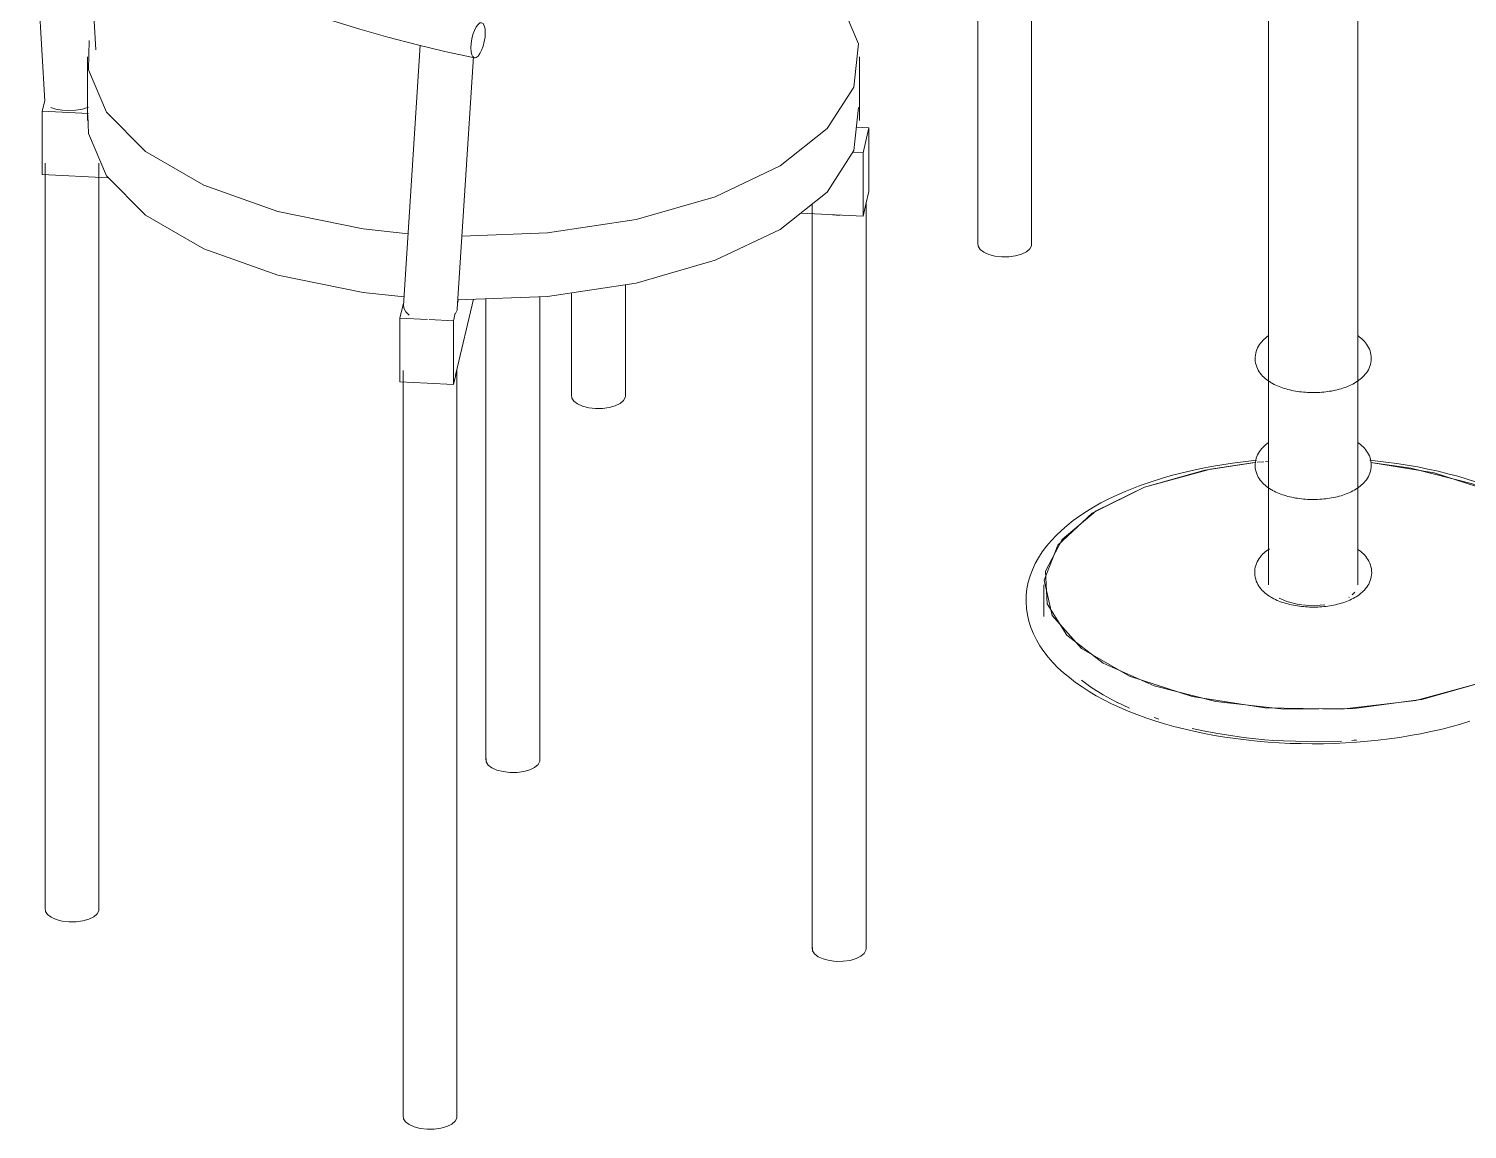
# Model space of a CAD drawing. Header units: millimetres. Extents: x -44545 to 51785, y -22696 to 32686.
# Drawn here: x -4200 to -3399, y 3449 to 4062 of the extents above; entities that cross this region are included whole.
import ezdxf

# ---------------------------------------------------------------- set-up
doc = ezdxf.new("R2010")
doc.units = ezdxf.units.MM
doc.layers.add('I-FURN-PNLS', color=30, linetype='Continuous', lineweight=9)

# ---------------------------------------------------------------- blocks, each defined once
blk = doc.blocks.new('Table Dining 4 Seater-Circular - 1200 mm dia-V85-3D Section 3')
at = {"layer": 'I-FURN-PNLS'}
for p, q in [((-4200.49, 4173.29), (-4191.45, 4022.01)), ((-4163.11, 4050.65), (-4168.42, 4139.45)), ((-3671.77, 4123.07), (-3671.77, 3942.22)), ((-3641.77, 3942.22), (-3641.77, 4119.48)), ((-3509.79, 4109.38), (-3509.79, 3752.55)), ((-3460.05, 3752.55), (-3460.05, 4110.01)), ((-3982.44, 4053.3), (-3991.75, 3908.18)), ((-4167.77, 4046.73), (-4167.77, 4011.32)), ((-3961.81, 3906.26), (-3952.79, 4046.89)), ((-3737.77, 4011.32), (-3737.77, 4046.73)), ((-4191.62, 4022.31), (-4192.98, 4016.52)), ((-4192.98, 4016.52), (-4167.21, 4015.21)), ((-4192.98, 3981.11), (-4192.98, 4016.52)), ((-3732.44, 4007.14), (-3739.48, 4007.5)), ((-3735.7, 3993.27), (-3732.44, 4007.14)), ((-3732.44, 3971.73), (-3732.44, 4007.14)), ((-3741.43, 3993.56), (-3735.7, 3993.27)), ((-3735.7, 3957.86), (-3735.7, 3993.27)), ((-4191.41, 3987.41), (-4191.41, 3571.6)), ((-4161.41, 3571.6), (-4161.41, 3987.41)), ((-4156.05, 3979.23), (-4192.98, 3981.11)), ((-3732.44, 3971.73), (-3734.1, 3964.67)), ((-3735.7, 3957.86), (-3770.52, 3959.63)), ((-3764.01, 3964.78), (-3764.01, 3549.62)), ((-3734.1, 3964.66), (-3735.7, 3957.86)), ((-3734.01, 3549.62), (-3734.01, 3965.43)), ((-3868.13, 3857.68), (-3868.13, 3919.73)), ((-3952.75, 3911.79), (-3962.53, 3870.16)), ((-3961.67, 3909.23), (-3961.13, 3911.51)), ((-3945.77, 3912.02), (-3945.77, 3654.91)), ((-3915.77, 3654.91), (-3915.77, 3913.04)), ((-3898.13, 3915.2), (-3898.13, 3857.68)), ((-3991.79, 3909.45), (-3993.75, 3901.11)), ((-3963.93, 3899.59), (-3962.91, 3903.92)), ((-3993.75, 3901.11), (-3978.38, 3900.33)), ((-3993.75, 3865.7), (-3993.75, 3901.11)), ((-3977.44, 3900.28), (-3963.93, 3899.59)), ((-3963.93, 3864.18), (-3963.93, 3899.59)), ((-3460.06, 3885.32), (-3460.09, 3885.88)), ((-3991.94, 3871.86), (-3991.94, 3456.05)), ((-3961.94, 3456.05), (-3961.94, 3871.86)), ((-3978.57, 3864.93), (-3993.75, 3865.7)), ((-3963.93, 3864.18), (-3978.57, 3864.93)), ((-3962.66, 3869.59), (-3963.93, 3864.18)), ((-3460.06, 3825.76), (-3460.09, 3826.32)), ((-3512.39, 3821.14), (-3516.14, 3820.79)), ((-3509.79, 3821.35), (-3511.47, 3821.21)), ((-3460.08, 3766.76), (-3460.05, 3766.2)), ((-3634.92, 3752.55), (-3634.92, 3734.84)), ((-3464.86, 3745.71), (-3465.14, 3745.53)), ((-3461.74, 3748.36), (-3463.28, 3746.84)), ((-3608.8, 3695.51), (-3614.05, 3699.35)), ((-3587.32, 3683.86), (-3594.25, 3687.07)), ((-3570.88, 3677.67), (-3573.58, 3678.57)), ((-3546.23, 3671.17), (-3552.29, 3672.51)), ((-3469.14, 3665.46), (-3481.99, 3665.08))]:
    blk.add_line(p, q, dxfattribs=at)
for points in [[(-4031.01, 4066.87, 0), (-4015.96, 4062.14, 0), (-4000.53, 4057.7, 0), (-3984.74, 4053.55, 0), (-3968.62, 4049.7, 0), (-3952.21, 4046.16, 0)], [(-3818.16, 3968.76, 0), (-3781.95, 3986.01, 0), (-3755.67, 4006.79, 0), (-3740.84, 4029.89, 0), (-3738.33, 4053.97, 0), (-3748.28, 4077.63, 0), (-3770.12, 4099.49, 0), (-3802.57, 4118.29, 0), (-3843.75, 4132.93, 0), (-3891.27, 4142.56, 0), (-3942.36, 4146.62, 0), (-3946.43, 4146.69, 0)], [(-3946.18, 4060.21, 0), (-3946.32, 4062.36, 0), (-3946.72, 4064.07, 0), (-3947.36, 4065.23, 0), (-3948.19, 4065.75, 0), (-3949.17, 4065.61, 0), (-3950.21, 4064.81, 0), (-3951.25, 4063.4, 0), (-3952.22, 4061.49, 0), (-3953.05, 4059.21, 0), (-3953.69, 4056.69, 0), (-3954.1, 4054.13, 0), (-3954.23, 4051.7, 0)], [(-4166.86, 4055.86, 0), (-4167.21, 4039.5, 0), (-4157.25, 4015.84, 0), (-4135.42, 3993.98, 0), (-4102.96, 3975.18, 0), (-4061.78, 3960.54, 0), (-4014.27, 3950.91, 0), (-3989.05, 3948.17, 0)], [(-3954.23, 4051.7, 0), (-3954.1, 4049.55, 0), (-3953.69, 4047.84, 0), (-3953.05, 4046.69, 0), (-3952.22, 4046.16, 0), (-3951.25, 4046.3, 0), (-3950.21, 4047.1, 0), (-3949.17, 4048.51, 0), (-3948.19, 4050.42, 0), (-3947.36, 4052.71, 0), (-3946.72, 4055.22, 0), (-3946.32, 4057.78, 0), (-3946.18, 4060.21, 0)], [(-4167.2, 4018.61, 0), (-4170.47, 4017.66, 0), (-4174.23, 4017.03, 0), (-4178.14, 4016.8, 0), (-4181.93, 4016.99, 0), (-4185.36, 4017.58, 0), (-4188.18, 4018.54, 0)], [(-3738.33, 4018.56, 0), (-3740.84, 3994.48, 0), (-3755.67, 3971.38, 0), (-3781.95, 3950.6, 0), (-3818.16, 3933.35, 0)], [(-3991.4, 3912.96, 0), (-4014.27, 3915.5, 0), (-4061.78, 3925.13, 0), (-4102.96, 3939.77, 0), (-4135.42, 3958.57, 0), (-4157.25, 3980.43, 0), (-4167.21, 4004.09, 0), (-4167.65, 4014.36, 0)], [(-3959.26, 3946.78, 0), (-3911.48, 3948.59, 0), (-3862.19, 3956.04, 0), (-3818.16, 3968.76, 0)], [(-3752.7, 3958.67, 0), (-3750.64, 3958.49, 0), (-3748.54, 3958.46, 0)], [(-3668.46, 3937.86, 0), (-3670.49, 3939.41, 0), (-3671.59, 3941.16, 0), (-3671.68, 3942.98, 0)], [(-3641.77, 3942.22, 0), (-3641.85, 3941.47, 0), (-3642.78, 3939.7, 0), (-3644.67, 3938.1, 0), (-3647.37, 3936.78, 0), (-3650.72, 3935.84, 0), (-3654.48, 3935.33, 0), (-3658.39, 3935.29, 0), (-3662.2, 3935.72, 0), (-3665.63, 3936.6, 0), (-3668.46, 3937.86, 0)], [(-3818.16, 3933.35, 0), (-3862.19, 3920.63, 0), (-3911.48, 3913.18, 0), (-3961.53, 3911.4, 0)], [(-3988.48, 3902.85, 0), (-3990.5, 3904.71, 0), (-3991.59, 3906.73, 0), (-3991.67, 3908.78, 0)], [(-3961.81, 3906.26, 0), (-3961.9, 3905.66, 0), (-3962.83, 3903.71, 0)], [(-3509.95, 3891.21, 0), (-3510.74, 3890.63, 0), (-3511.5, 3890.02, 0), (-3512.23, 3889.37, 0), (-3512.93, 3888.68, 0), (-3513.61, 3887.95, 0), (-3514.24, 3887.18, 0), (-3514.83, 3886.36, 0), (-3515.38, 3885.49, 0), (-3515.87, 3884.58, 0), (-3516.3, 3883.61, 0), (-3516.66, 3882.61, 0), (-3516.95, 3881.56, 0), (-3517.15, 3880.48, 0), (-3517.25, 3879.38, 0), (-3517.26, 3878.27, 0), (-3517.18, 3877.17, 0), (-3517.01, 3876.09, 0), (-3516.74, 3875.03, 0), (-3516.4, 3874.01, 0), (-3515.99, 3873.04, 0), (-3515.51, 3872.11, 0), (-3514.98, 3871.23, 0), (-3514.39, 3870.4, 0), (-3513.77, 3869.61, 0), (-3513.11, 3868.87, 0), (-3512.41, 3868.18, 0), (-3511.68, 3867.52, 0), (-3510.93, 3866.9, 0), (-3510.15, 3866.31, 0), (-3509.34, 3865.76, 0), (-3508.51, 3865.23, 0), (-3508.06, 3864.96, 0)], [(-3460.11, 3891.37, 0), (-3459.32, 3890.8, 0), (-3458.55, 3890.2, 0), (-3457.81, 3889.56, 0), (-3457.1, 3888.88, 0), (-3456.42, 3888.17, 0), (-3455.77, 3887.41, 0), (-3455.16, 3886.6, 0), (-3454.6, 3885.75, 0), (-3454.09, 3884.85, 0), (-3453.65, 3883.9, 0), (-3453.26, 3882.9, 0), (-3452.96, 3881.86, 0), (-3452.73, 3880.79, 0), (-3452.6, 3879.7, 0), (-3452.56, 3878.59, 0), (-3452.62, 3877.49, 0), (-3452.77, 3876.4, 0), (-3453, 3875.33, 0), (-3453.32, 3874.3, 0), (-3453.72, 3873.31, 0), (-3454.18, 3872.37, 0), (-3454.7, 3871.48, 0), (-3455.27, 3870.63, 0), (-3455.88, 3869.83, 0), (-3456.53, 3869.08, 0), (-3457.22, 3868.37, 0), (-3457.94, 3867.7, 0), (-3458.68, 3867.07, 0), (-3459.46, 3866.48, 0), (-3460.25, 3865.91, 0), (-3461.08, 3865.38, 0), (-3461.92, 3864.88, 0), (-3462.79, 3864.4, 0), (-3463.68, 3863.95, 0), (-3464.59, 3863.53, 0), (-3465.52, 3863.13, 0), (-3466.47, 3862.75, 0), (-3467.44, 3862.39, 0), (-3468.42, 3862.06, 0), (-3469.43, 3861.75, 0), (-3470.45, 3861.46, 0), (-3471.48, 3861.19, 0), (-3472.53, 3860.95, 0), (-3473.59, 3860.72, 0), (-3474.67, 3860.52, 0), (-3475.75, 3860.34, 0), (-3476.85, 3860.17, 0), (-3477.96, 3860.03, 0), (-3479.07, 3859.91, 0), (-3480.19, 3859.82, 0), (-3481.31, 3859.74, 0), (-3482.44, 3859.68, 0), (-3483.57, 3859.65, 0), (-3484.71, 3859.63, 0), (-3485.84, 3859.64, 0), (-3486.97, 3859.67, 0), (-3488.1, 3859.71, 0), (-3489.23, 3859.78, 0), (-3490.35, 3859.88, 0), (-3491.47, 3859.99, 0), (-3492.58, 3860.12, 0), (-3493.68, 3860.27, 0), (-3494.77, 3860.45, 0), (-3495.85, 3860.65, 0), (-3496.91, 3860.86, 0), (-3497.97, 3861.1, 0), (-3499.01, 3861.36, 0), (-3500.03, 3861.64, 0), (-3501.04, 3861.95, 0), (-3502.03, 3862.27, 0), (-3503.01, 3862.62, 0), (-3503.97, 3862.99, 0), (-3504.9, 3863.38, 0), (-3505.82, 3863.79, 0), (-3506.72, 3864.23, 0), (-3507.59, 3864.7, 0), (-3508.06, 3864.96, 0)], [(-3962.96, 3869.34, 0), (-3962.03, 3871.11, 0), (-3961.94, 3871.86, 0)], [(-3894.82, 3853.31, 0), (-3896.86, 3854.87, 0), (-3897.95, 3856.62, 0), (-3898.04, 3858.44, 0)], [(-3868.13, 3857.68, 0), (-3868.22, 3856.92, 0), (-3869.15, 3855.15, 0), (-3871.03, 3853.56, 0), (-3873.74, 3852.24, 0), (-3877.08, 3851.29, 0), (-3880.84, 3850.78, 0), (-3884.76, 3850.74, 0), (-3888.56, 3851.18, 0), (-3891.99, 3852.05, 0), (-3894.82, 3853.31, 0)], [(-3509.95, 3831.65, 0), (-3510.74, 3831.07, 0), (-3511.5, 3830.46, 0), (-3512.23, 3829.81, 0), (-3512.93, 3829.12, 0), (-3513.61, 3828.39, 0), (-3514.24, 3827.62, 0), (-3514.83, 3826.8, 0), (-3515.38, 3825.93, 0), (-3515.87, 3825.02, 0), (-3516.3, 3824.05, 0), (-3516.66, 3823.04, 0), (-3516.95, 3822, 0), (-3517.15, 3820.92, 0), (-3517.25, 3819.82, 0), (-3517.26, 3818.71, 0), (-3517.18, 3817.61, 0), (-3517.01, 3816.53, 0), (-3516.74, 3815.47, 0), (-3516.4, 3814.45, 0), (-3515.99, 3813.48, 0), (-3515.51, 3812.55, 0), (-3514.98, 3811.67, 0), (-3514.39, 3810.84, 0), (-3513.77, 3810.05, 0), (-3513.11, 3809.31, 0), (-3512.41, 3808.61, 0), (-3511.68, 3807.96, 0), (-3510.93, 3807.34, 0), (-3510.15, 3806.75, 0), (-3509.34, 3806.2, 0), (-3508.51, 3805.67, 0), (-3508.06, 3805.4, 0)], [(-3460.11, 3831.81, 0), (-3459.32, 3831.24, 0), (-3458.55, 3830.64, 0), (-3457.81, 3830, 0), (-3457.1, 3829.32, 0), (-3456.42, 3828.61, 0), (-3455.77, 3827.85, 0), (-3455.16, 3827.04, 0), (-3454.6, 3826.19, 0), (-3454.09, 3825.29, 0), (-3453.65, 3824.33, 0), (-3453.26, 3823.34, 0), (-3452.96, 3822.3, 0), (-3452.73, 3821.23, 0), (-3452.6, 3820.14, 0), (-3452.56, 3819.03, 0), (-3452.62, 3817.93, 0), (-3452.77, 3816.84, 0), (-3453, 3815.77, 0), (-3453.32, 3814.74, 0), (-3453.72, 3813.75, 0), (-3454.18, 3812.81, 0), (-3454.7, 3811.92, 0), (-3455.27, 3811.07, 0), (-3455.88, 3810.27, 0), (-3456.53, 3809.52, 0), (-3457.22, 3808.81, 0), (-3457.94, 3808.14, 0), (-3458.68, 3807.51, 0), (-3459.46, 3806.92, 0), (-3460.25, 3806.35, 0), (-3461.08, 3805.82, 0), (-3461.92, 3805.32, 0), (-3462.79, 3804.84, 0), (-3463.68, 3804.39, 0), (-3464.59, 3803.97, 0), (-3465.52, 3803.57, 0), (-3466.47, 3803.19, 0), (-3467.44, 3802.83, 0), (-3468.42, 3802.5, 0), (-3469.43, 3802.19, 0), (-3470.45, 3801.9, 0), (-3471.48, 3801.63, 0), (-3472.53, 3801.39, 0), (-3473.59, 3801.16, 0), (-3474.67, 3800.96, 0), (-3475.75, 3800.78, 0), (-3476.85, 3800.61, 0), (-3477.96, 3800.47, 0), (-3479.07, 3800.35, 0), (-3480.19, 3800.25, 0), (-3481.31, 3800.18, 0), (-3482.44, 3800.12, 0), (-3483.57, 3800.08, 0), (-3484.71, 3800.07, 0), (-3485.84, 3800.08, 0), (-3486.97, 3800.1, 0), (-3488.1, 3800.15, 0), (-3489.23, 3800.22, 0), (-3490.35, 3800.31, 0), (-3491.47, 3800.43, 0), (-3492.58, 3800.56, 0), (-3493.68, 3800.71, 0), (-3494.77, 3800.89, 0), (-3495.85, 3801.08, 0), (-3496.91, 3801.3, 0), (-3497.97, 3801.54, 0), (-3499.01, 3801.8, 0), (-3500.03, 3802.08, 0), (-3501.04, 3802.38, 0), (-3502.03, 3802.71, 0), (-3503.01, 3803.06, 0), (-3503.97, 3803.42, 0), (-3504.9, 3803.82, 0), (-3505.82, 3804.23, 0), (-3506.72, 3804.67, 0), (-3507.59, 3805.14, 0), (-3508.06, 3805.4, 0)], [(-3516.55, 3821.93, 0), (-3517.92, 3821.81, 0), (-3523.95, 3821.14, 0), (-3529.92, 3820.35, 0), (-3535.82, 3819.46, 0), (-3541.65, 3818.45, 0), (-3547.4, 3817.34, 0), (-3553.05, 3816.12, 0), (-3558.6, 3814.79, 0), (-3564.04, 3813.36, 0), (-3569.37, 3811.82, 0), (-3574.58, 3810.18, 0), (-3579.65, 3808.44, 0), (-3582.33, 3807.46, 0)], [(-3517.32, 3820.67, 0), (-3545.36, 3816.4, 0), (-3578.83, 3806.95, 0)], [(-3517.54, 3820.65, 0), (-3542.08, 3817.05, 0), (-3578.83, 3806.95, 0)], [(-3393.96, 3809.75, 0), (-3399.14, 3811.42, 0), (-3404.43, 3812.98, 0), (-3409.85, 3814.44, 0), (-3415.37, 3815.79, 0), (-3421, 3817.04, 0), (-3426.72, 3818.18, 0), (-3432.53, 3819.21, 0), (-3438.42, 3820.14, 0), (-3444.37, 3820.95, 0), (-3450.38, 3821.65, 0), (-3453.43, 3821.94, 0)], [(-3391, 3698.14, 0), (-3361.85, 3712.65, 0), (-3342.68, 3730.4, 0), (-3335.02, 3749.93, 0), (-3339.51, 3769.68, 0), (-3355.78, 3788.04, 0), (-3382.51, 3803.53, 0), (-3417.54, 3814.88, 0), (-3452.89, 3820.71, 0)], [(-3362.83, 3712.01, 0), (-3345.1, 3727.27, 0), (-3335.8, 3744.97, 0), (-3336.67, 3763.18, 0), (-3347.63, 3780.66, 0), (-3367.95, 3796.23, 0), (-3396.25, 3808.82, 0), (-3430.58, 3817.58, 0), (-3452.75, 3820.69, 0)], [(-3397.64, 3676.44, 0), (-3402.9, 3674.85, 0), (-3408.28, 3673.36, 0), (-3413.77, 3671.97, 0), (-3419.37, 3670.69, 0), (-3425.07, 3669.52, 0), (-3430.85, 3668.46, 0), (-3436.72, 3667.5, 0), (-3442.65, 3666.66, 0), (-3448.65, 3665.93, 0), (-3454.7, 3665.31, 0), (-3460.8, 3664.8, 0), (-3466.93, 3664.41, 0), (-3473.09, 3664.13, 0), (-3479.27, 3663.97, 0), (-3485.45, 3663.92, 0), (-3491.63, 3663.99, 0), (-3497.81, 3664.17, 0), (-3503.96, 3664.47, 0), (-3510.09, 3664.88, 0), (-3516.18, 3665.41, 0), (-3522.22, 3666.05, 0), (-3528.21, 3666.8, 0), (-3534.13, 3667.66, 0), (-3539.98, 3668.63, 0), (-3545.75, 3669.72, 0), (-3551.43, 3670.91, 0), (-3557.01, 3672.21, 0), (-3562.49, 3673.61, 0), (-3567.85, 3675.11, 0), (-3573.09, 3676.72, 0), (-3578.2, 3678.43, 0), (-3583.18, 3680.24, 0), (-3588.01, 3682.15, 0), (-3592.7, 3684.15, 0), (-3597.22, 3686.25, 0), (-3601.59, 3688.44, 0), (-3605.79, 3690.73, 0), (-3609.81, 3693.1, 0), (-3613.65, 3695.57, 0), (-3617.31, 3698.12, 0), (-3620.78, 3700.77, 0), (-3624.05, 3703.51, 0), (-3627.12, 3706.33, 0), (-3629.97, 3709.25, 0), (-3632.61, 3712.26, 0), (-3635.03, 3715.36, 0), (-3637.21, 3718.56, 0), (-3639.14, 3721.84, 0), (-3640.81, 3725.21, 0), (-3642.22, 3728.66, 0), (-3643.34, 3732.18, 0), (-3644.17, 3735.76, 0), (-3644.7, 3739.38, 0), (-3644.91, 3743.02, 0), (-3644.81, 3746.67, 0), (-3644.4, 3750.3, 0), (-3643.68, 3753.9, 0), (-3642.67, 3757.44, 0), (-3641.36, 3760.92, 0), (-3639.79, 3764.32, 0), (-3637.95, 3767.63, 0), (-3635.86, 3770.86, 0), (-3633.53, 3774, 0), (-3630.97, 3777.04, 0), (-3628.19, 3779.99, 0), (-3625.2, 3782.85, 0), (-3622, 3785.62, 0), (-3618.61, 3788.3, 0), (-3615.02, 3790.89, 0), (-3611.24, 3793.39, 0), (-3607.28, 3795.8, 0), (-3603.15, 3798.12, 0), (-3598.85, 3800.34, 0), (-3594.38, 3802.48, 0), (-3589.75, 3804.51, 0), (-3584.97, 3806.46, 0), (-3582.33, 3807.46, 0)], [(-3578.83, 3806.95, 0), (-3607.98, 3792.44, 0), (-3627.16, 3774.7, 0), (-3634.81, 3755.16, 0), (-3630.32, 3735.41, 0), (-3614.05, 3717.05, 0), (-3587.32, 3701.57, 0), (-3552.29, 3690.21, 0), (-3511.81, 3683.91, 0), (-3469.14, 3683.16, 0), (-3427.76, 3688.04, 0), (-3391, 3698.14, 0)], [(-3578.83, 3806.95, 0), (-3605.9, 3793.79, 0), (-3624.73, 3777.82, 0), (-3634.03, 3760.13, 0), (-3633.17, 3741.92, 0), (-3622.2, 3724.43, 0), (-3601.88, 3708.86, 0), (-3573.58, 3696.27, 0), (-3539.25, 3687.51, 0), (-3501.21, 3683.19, 0), (-3462.06, 3683.59, 0), (-3426.19, 3688.35, 0)], [(-3509.26, 3772.62, 0), (-3510.08, 3772.07, 0), (-3510.88, 3771.49, 0), (-3511.65, 3770.87, 0), (-3512.39, 3770.22, 0), (-3513.1, 3769.52, 0), (-3513.78, 3768.79, 0), (-3514.42, 3768, 0), (-3515.02, 3767.17, 0), (-3515.58, 3766.29, 0), (-3516.08, 3765.36, 0), (-3516.52, 3764.38, 0), (-3516.88, 3763.36, 0), (-3517.17, 3762.29, 0), (-3517.37, 3761.2, 0), (-3517.48, 3760.08, 0), (-3517.49, 3758.95, 0), (-3517.41, 3757.83, 0), (-3517.23, 3756.73, 0), (-3516.96, 3755.66, 0), (-3516.62, 3754.62, 0), (-3516.2, 3753.63, 0), (-3515.71, 3752.69, 0), (-3515.17, 3751.79, 0), (-3514.58, 3750.95, 0), (-3513.95, 3750.16, 0), (-3513.28, 3749.41, 0), (-3512.57, 3748.7, 0), (-3511.84, 3748.04, 0), (-3511.07, 3747.41, 0), (-3510.28, 3746.82, 0), (-3509.47, 3746.26, 0), (-3508.64, 3745.73, 0), (-3508.17, 3745.46, 0)], [(-3459.98, 3772.24, 0), (-3459.18, 3771.66, 0), (-3458.4, 3771.05, 0), (-3457.65, 3770.41, 0), (-3456.93, 3769.73, 0), (-3456.24, 3769, 0), (-3455.59, 3768.23, 0), (-3454.98, 3767.42, 0), (-3454.41, 3766.55, 0), (-3453.89, 3765.63, 0), (-3453.43, 3764.67, 0), (-3453.05, 3763.66, 0), (-3452.74, 3762.6, 0), (-3452.51, 3761.51, 0), (-3452.37, 3760.4, 0), (-3452.33, 3759.28, 0), (-3452.39, 3758.15, 0), (-3452.54, 3757.04, 0), (-3452.78, 3755.96, 0), (-3453.11, 3754.91, 0), (-3453.51, 3753.91, 0), (-3453.98, 3752.95, 0), (-3454.5, 3752.04, 0), (-3455.08, 3751.19, 0), (-3455.7, 3750.38, 0), (-3456.36, 3749.62, 0), (-3457.06, 3748.9, 0), (-3457.78, 3748.22, 0), (-3458.54, 3747.59, 0), (-3459.32, 3746.98, 0), (-3460.12, 3746.42, 0), (-3460.95, 3745.88, 0), (-3461.81, 3745.37, 0), (-3462.68, 3744.89, 0), (-3463.58, 3744.44, 0), (-3464.49, 3744.01, 0), (-3465.43, 3743.61, 0), (-3466.39, 3743.23, 0), (-3467.36, 3742.87, 0), (-3468.35, 3742.54, 0), (-3469.36, 3742.22, 0), (-3470.38, 3741.93, 0), (-3471.42, 3741.66, 0), (-3472.48, 3741.42, 0), (-3473.55, 3741.19, 0), (-3474.63, 3740.99, 0), (-3475.72, 3740.8, 0), (-3476.82, 3740.64, 0), (-3477.93, 3740.5, 0), (-3479.05, 3740.38, 0), (-3480.17, 3740.28, 0), (-3481.3, 3740.2, 0), (-3482.43, 3740.14, 0), (-3483.57, 3740.11, 0), (-3484.71, 3740.09, 0), (-3485.85, 3740.1, 0), (-3486.98, 3740.13, 0), (-3488.12, 3740.18, 0), (-3489.25, 3740.25, 0), (-3490.37, 3740.34, 0), (-3491.5, 3740.45, 0), (-3492.61, 3740.59, 0), (-3493.71, 3740.74, 0), (-3494.81, 3740.92, 0), (-3495.89, 3741.11, 0), (-3496.96, 3741.33, 0), (-3498.02, 3741.57, 0), (-3499.07, 3741.83, 0), (-3500.1, 3742.11, 0), (-3501.11, 3742.42, 0), (-3502.11, 3742.74, 0), (-3503.09, 3743.09, 0), (-3504.05, 3743.47, 0), (-3505, 3743.86, 0), (-3505.92, 3744.28, 0), (-3506.82, 3744.72, 0), (-3507.71, 3745.19, 0), (-3508.17, 3745.46, 0)], [(-3491.26, 3741.36, 0), (-3493.92, 3741.76, 0), (-3499.62, 3743.22, 0), (-3503.89, 3745.07, 0)], [(-3478.43, 3741.38, 0), (-3481.13, 3741.11, 0), (-3487.62, 3741.05, 0), (-3490.78, 3741.31, 0)], [(-3593.69, 3686.81, 0), (-3601.88, 3691.16, 0), (-3608.83, 3695.53, 0)], [(-3425.79, 3688.42, 0), (-3424.47, 3688.69, 0), (-3391, 3698.14, 0)], [(-3523.73, 3667.45, 0), (-3539.25, 3669.81, 0), (-3546.28, 3671.18, 0)], [(-3506.79, 3665.82, 0), (-3511.81, 3666.2, 0), (-3523.78, 3667.45, 0)], [(-3481.94, 3665.09, 0), (-3501.21, 3665.48, 0), (-3507.72, 3665.88, 0)], [(-3460.82, 3665.98, 0), (-3462.06, 3665.89, 0), (-3463.32, 3665.8, 0)], [(-3921.38, 3649.47, 0), (-3924.72, 3648.52, 0), (-3928.48, 3648.01, 0), (-3932.4, 3647.97, 0), (-3936.2, 3648.41, 0), (-3939.64, 3649.28, 0), (-3942.47, 3650.54, 0), (-3944.5, 3652.1, 0), (-3945.59, 3653.85, 0), (-3945.68, 3655.67, 0)], [(-3915.77, 3654.91, 0), (-3915.86, 3654.15, 0), (-3916.79, 3652.38, 0), (-3918.67, 3650.78, 0), (-3921.38, 3649.47, 0)], [(-4167.02, 3566.16, 0), (-4170.36, 3565.22, 0), (-4174.12, 3564.71, 0), (-4178.04, 3564.67, 0), (-4181.84, 3565.1, 0), (-4185.27, 3565.97, 0), (-4188.1, 3567.23, 0), (-4190.14, 3568.79, 0), (-4191.23, 3570.54, 0), (-4191.32, 3572.36, 0)], [(-4161.41, 3571.6, 0), (-4161.5, 3570.84, 0), (-4162.43, 3569.07, 0), (-4164.31, 3567.48, 0), (-4167.02, 3566.16, 0)], [(-3739.62, 3544.18, 0), (-3742.96, 3543.23, 0), (-3746.72, 3542.72, 0), (-3750.64, 3542.68, 0), (-3754.44, 3543.12, 0), (-3757.88, 3543.99, 0), (-3760.71, 3545.25, 0), (-3762.74, 3546.81, 0), (-3763.83, 3548.56, 0), (-3763.92, 3550.38, 0)], [(-3734.01, 3549.62, 0), (-3734.1, 3548.86, 0), (-3735.03, 3547.09, 0), (-3736.91, 3545.5, 0), (-3739.62, 3544.18, 0)], [(-3967.55, 3450.61, 0), (-3970.9, 3449.67, 0), (-3974.66, 3449.16, 0), (-3978.57, 3449.12, 0), (-3982.37, 3449.55, 0), (-3985.81, 3450.43, 0), (-3988.64, 3451.69, 0), (-3990.67, 3453.24, 0), (-3991.77, 3454.99, 0), (-3991.85, 3456.81, 0)], [(-3961.94, 3456.05, 0), (-3962.03, 3455.3, 0), (-3962.96, 3453.53, 0), (-3964.84, 3451.93, 0), (-3967.55, 3450.61, 0)]]:
    blk.add_polyline3d(points, dxfattribs=at)

msp = doc.modelspace()

# ---------------------------------------------------------------- block references
at = {"layer": 'I-FURN-PNLS'}
msp.add_blockref('Table Dining 4 Seater-Circular - 1200 mm dia-V85-3D Section 3', (0, 0), dxfattribs=at)

doc.saveas('drawing.dxf')
